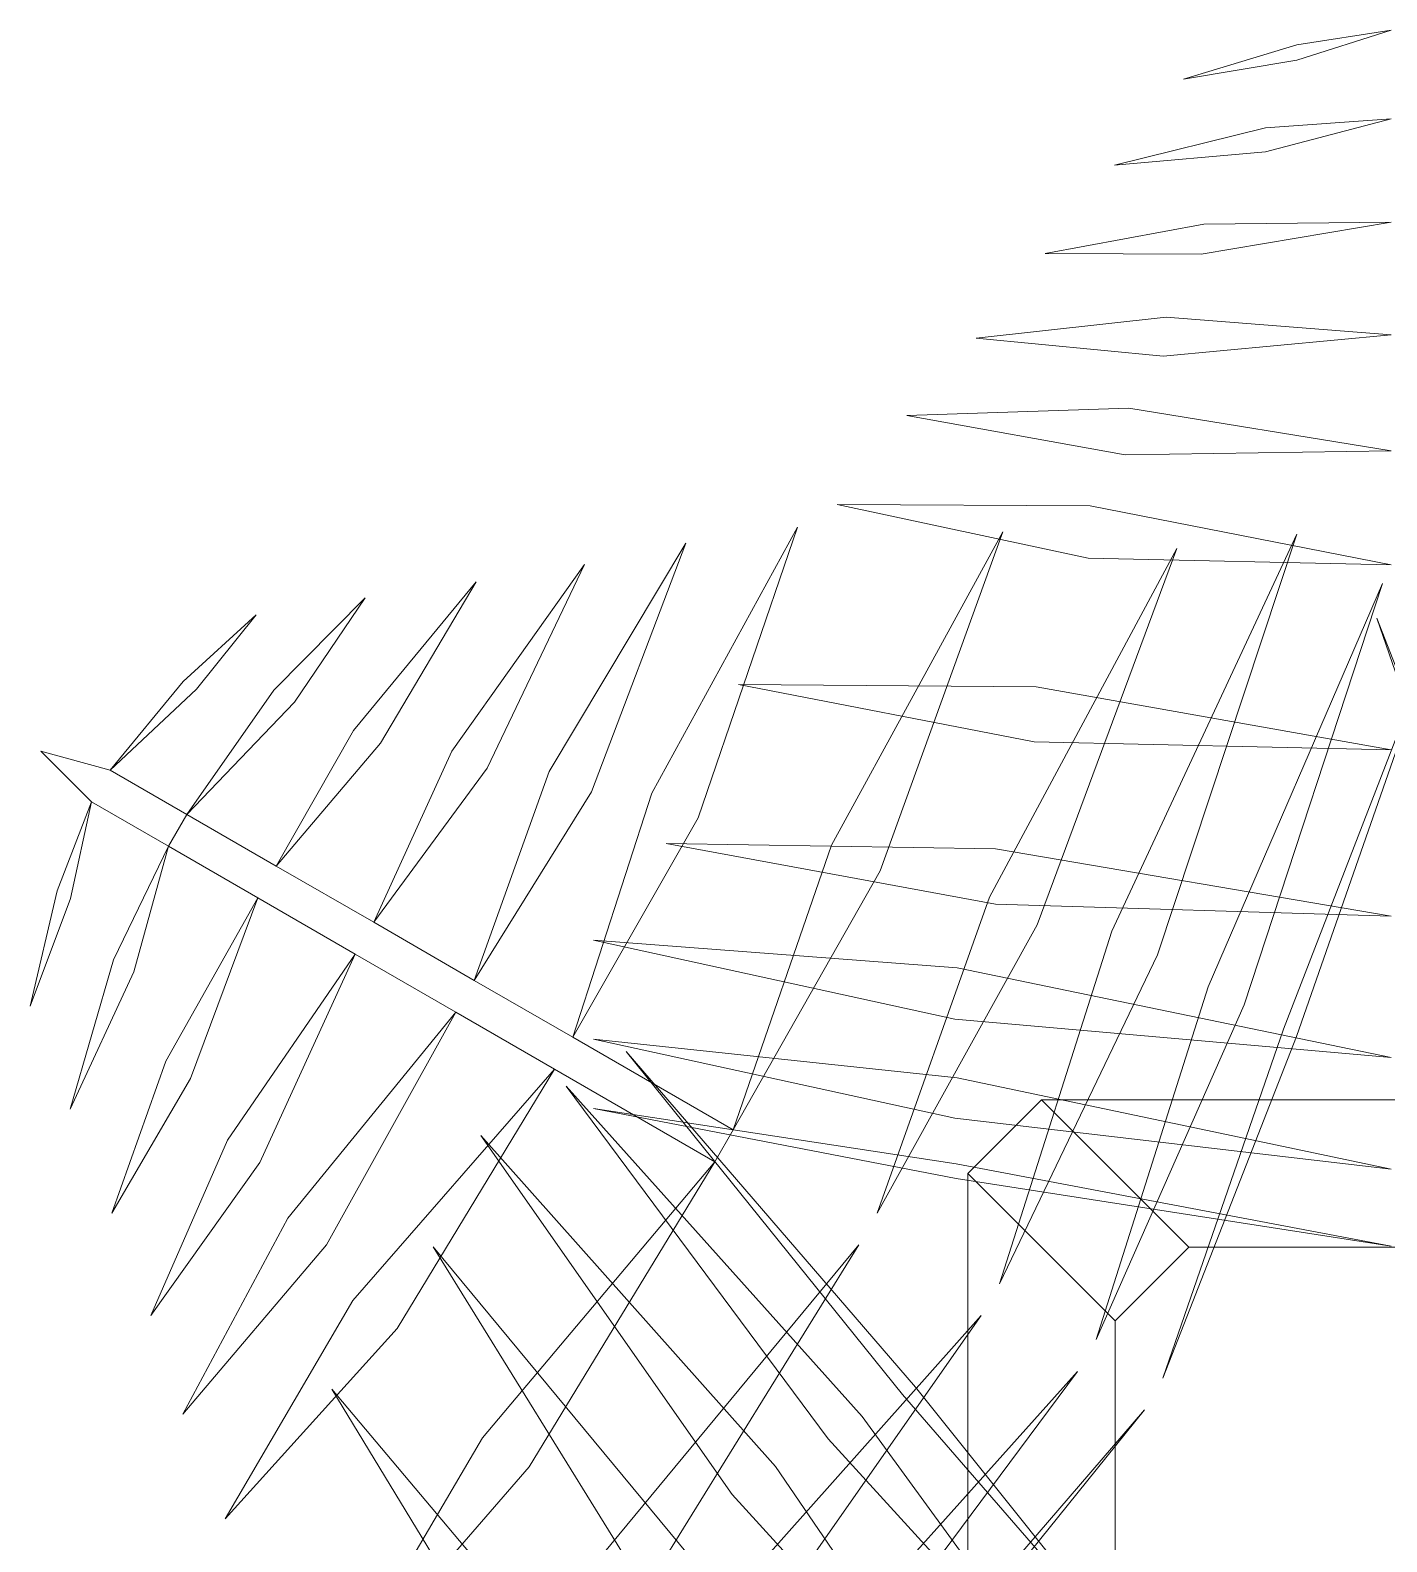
# Model space of a CAD drawing. Extents: x -188 to -80, y -94 to -51.
# Drawn here: x -156.8 to -138.38, y -72.08 to -51.56 of the extents above; entities that cross this region are included whole.
import ezdxf

# ---------------------------------------------------------------- set-up
doc = ezdxf.new("R2010")
doc.units = 0
doc.header["$LTSCALE"] = 96
doc.header["$MEASUREMENT"] = 0
for name, color, linetype, lineweight in [('A-FURN-MAIN-0', 96, 'Continuous', 5), ('A-FURN-MAIN-2', 13, 'Continuous', 5), ('A-FURN-MAIN-┴▒\xa0jAD-0', 55, 'Continuous', 5)]:
    doc.layers.add(name, color=color, linetype=linetype, lineweight=lineweight)

msp = doc.modelspace()

# ---------------------------------------------------------------- linework, layer by layer
at = {"layer": 'A-FURN-MAIN-0'}
for points in [[(-139.601, -51.756, 21.823), (-141.139, -52.222, 21.485), (-139.601, -51.964, 22), (-138.32, -51.558, 22.267)], [(-138.32, -51.558, 22.267), (-139.601, -51.964, 22), (-141.139, -52.222, 21.485), (-139.601, -51.756, 21.823)], [(-139.601, -51.756, 21.823), (-141.139, -52.222, 21.485), (-139.601, -51.964, 22), (-138.32, -51.558, 22.267)], [(-138.32, -51.558, 22.267), (-139.601, -51.964, 22), (-141.139, -52.222, 21.485), (-139.601, -51.756, 21.823)], [(-140.029, -52.885, 22.653), (-142.079, -53.389, 22.074), (-140.029, -53.208, 22.82), (-138.32, -52.761, 23.289)], [(-138.32, -52.761, 23.289), (-140.029, -53.208, 22.82), (-142.079, -53.389, 22.074), (-140.029, -52.885, 22.653)], [(-140.029, -52.885, 22.653), (-142.079, -53.389, 22.074), (-140.029, -53.208, 22.82), (-138.32, -52.761, 23.289)], [(-138.32, -52.761, 23.289), (-140.029, -53.208, 22.82), (-142.079, -53.389, 22.074), (-140.029, -52.885, 22.653)], [(-140.9, -54.596, 23.213), (-138.32, -54.163, 24.015), (-140.865, -54.191, 23.01), (-143.019, -54.587, 22.358)], [(-143.019, -54.587, 22.358), (-140.865, -54.191, 23.01), (-138.32, -54.163, 24.015), (-140.9, -54.596, 23.213)], [(-140.9, -54.596, 23.213), (-138.32, -54.163, 24.015), (-140.865, -54.191, 23.01), (-143.019, -54.587, 22.358)], [(-143.019, -54.587, 22.358), (-140.865, -54.191, 23.01), (-138.32, -54.163, 24.015), (-140.9, -54.596, 23.213)], [(-141.416, -55.983, 23.351), (-138.32, -55.692, 24.406), (-141.374, -55.454, 23.223), (-143.958, -55.74, 22.355)], [(-143.958, -55.74, 22.355), (-141.374, -55.454, 23.223), (-138.32, -55.692, 24.406), (-141.416, -55.983, 23.351)], [(-141.416, -55.983, 23.351), (-138.32, -55.692, 24.406), (-141.374, -55.454, 23.223), (-143.958, -55.74, 22.355)], [(-143.958, -55.74, 22.355), (-141.374, -55.454, 23.223), (-138.32, -55.692, 24.406), (-141.416, -55.983, 23.351)], [(-141.932, -57.324, 23.168), (-138.32, -57.27, 24.444), (-141.883, -56.689, 23.161), (-144.898, -56.787, 22.099)], [(-144.898, -56.787, 22.099), (-141.883, -56.689, 23.161), (-138.32, -57.27, 24.444), (-141.932, -57.324, 23.168)], [(-141.932, -57.324, 23.168), (-138.32, -57.27, 24.444), (-141.883, -56.689, 23.161), (-144.898, -56.787, 22.099)], [(-144.898, -56.787, 22.099), (-141.883, -56.689, 23.161), (-138.32, -57.27, 24.444), (-141.932, -57.324, 23.168)], [(-142.437, -58.724, 22.635), (-138.32, -58.816, 24.125), (-142.41, -58.013, 22.784), (-145.843, -57.996, 21.53)], [(-145.843, -57.996, 21.53), (-142.41, -58.013, 22.784), (-138.32, -58.816, 24.125), (-142.437, -58.724, 22.635)], [(-142.437, -58.724, 22.635), (-138.32, -58.816, 24.125), (-142.41, -58.013, 22.784), (-145.843, -57.996, 21.53)], [(-145.843, -57.996, 21.53), (-142.41, -58.013, 22.784), (-138.32, -58.816, 24.125), (-142.437, -58.724, 22.635)], [(-147.73, -62.25, 22.871), (-146.381, -58.306, 21.53), (-148.36, -61.917, 23.02), (-149.432, -65.231, 24.125)], [(-149.432, -65.231, 24.125), (-148.36, -61.917, 23.02), (-146.381, -58.306, 21.53), (-147.73, -62.25, 22.871)], [(-147.73, -62.25, 22.871), (-146.381, -58.306, 21.53), (-148.36, -61.917, 23.02), (-149.432, -65.231, 24.125)], [(-149.432, -65.231, 24.125), (-148.36, -61.917, 23.02), (-146.381, -58.306, 21.53), (-147.73, -62.25, 22.871)], [(-145.26, -62.972, 22.276), (-143.593, -58.368, 21.739), (-145.921, -62.622, 22.606), (-147.256, -66.488, 23.026)], [(-147.256, -66.488, 23.026), (-145.921, -62.622, 22.606), (-143.593, -58.368, 21.739), (-145.26, -62.972, 22.276)], [(-145.26, -62.972, 22.276), (-143.593, -58.368, 21.739), (-145.921, -62.622, 22.606), (-147.256, -66.488, 23.026)], [(-147.256, -66.488, 23.026), (-145.921, -62.622, 22.606), (-143.593, -58.368, 21.739), (-145.26, -62.972, 22.276)], [(-141.493, -64.11, 18.673), (-139.601, -58.398, 18.456), (-142.113, -63.79, 19.389), (-143.638, -68.577, 19.51)], [(-143.638, -68.577, 19.51), (-142.113, -63.79, 19.389), (-139.601, -58.398, 18.456), (-141.493, -64.11, 18.673)], [(-141.493, -64.11, 18.673), (-139.601, -58.398, 18.456), (-142.113, -63.79, 19.389), (-143.638, -68.577, 19.51)], [(-143.638, -68.577, 19.51), (-142.113, -63.79, 19.389), (-139.601, -58.398, 18.456), (-141.493, -64.11, 18.673)], [(-149.179, -61.897, 23.381), (-147.9, -58.52, 22.099), (-149.753, -61.622, 23.374), (-150.771, -64.458, 24.444)], [(-150.771, -64.458, 24.444), (-149.753, -61.622, 23.374), (-147.9, -58.52, 22.099), (-149.179, -61.897, 23.381)], [(-149.179, -61.897, 23.381), (-147.9, -58.52, 22.099), (-149.753, -61.622, 23.374), (-150.771, -64.458, 24.444)], [(-150.771, -64.458, 24.444), (-149.753, -61.622, 23.374), (-147.9, -58.52, 22.099), (-149.179, -61.897, 23.381)], [(-143.126, -63.703, 20.56), (-141.23, -58.595, 20.039), (-143.775, -63.329, 21.077), (-145.301, -67.617, 21.468)], [(-145.301, -67.617, 21.468), (-143.775, -63.329, 21.077), (-141.23, -58.595, 20.039), (-143.126, -63.703, 20.56)], [(-143.126, -63.703, 20.56), (-141.23, -58.595, 20.039), (-143.775, -63.329, 21.077), (-145.301, -67.617, 21.468)], [(-145.301, -67.617, 21.468), (-143.775, -63.329, 21.077), (-141.23, -58.595, 20.039), (-143.126, -63.703, 20.56)], [(-150.598, -61.575, 23.538), (-149.276, -58.811, 22.355), (-151.076, -61.347, 23.41), (-152.137, -63.669, 24.406)], [(-152.137, -63.669, 24.406), (-151.076, -61.347, 23.41), (-149.276, -58.811, 22.355), (-150.598, -61.575, 23.538)], [(-150.598, -61.575, 23.538), (-149.276, -58.811, 22.355), (-151.076, -61.347, 23.41), (-152.137, -63.669, 24.406)], [(-152.137, -63.669, 24.406), (-151.076, -61.347, 23.41), (-149.276, -58.811, 22.355), (-150.598, -61.575, 23.538)], [(-152.043, -61.238, 23.363), (-150.745, -59.048, 22.358), (-152.411, -61.065, 23.16), (-153.462, -62.905, 24.015)], [(-153.462, -62.905, 24.015), (-152.411, -61.065, 23.16), (-150.745, -59.048, 22.358), (-152.043, -61.238, 23.363)], [(-152.043, -61.238, 23.363), (-150.745, -59.048, 22.358), (-152.411, -61.065, 23.16), (-153.462, -62.905, 24.015)], [(-153.462, -62.905, 24.015), (-152.411, -61.065, 23.16), (-150.745, -59.048, 22.358), (-152.043, -61.238, 23.363)], [(-140.315, -64.79, 16.472), (-138.44, -59.069, 16.491), (-140.807, -64.544, 17.307), (-142.328, -69.333, 17.222)], [(-142.328, -69.333, 17.222), (-140.807, -64.544, 17.307), (-138.44, -59.069, 16.491), (-140.315, -64.79, 16.472)], [(-140.315, -64.79, 16.472), (-138.44, -59.069, 16.491), (-140.807, -64.544, 17.307), (-142.328, -69.333, 17.222)], [(-142.328, -69.333, 17.222), (-140.807, -64.544, 17.307), (-138.44, -59.069, 16.491), (-140.315, -64.79, 16.472)], [(-153.494, -60.519, 22.543), (-154.676, -62.204, 23.289), (-153.214, -60.68, 22.71), (-152.252, -59.263, 22.074)], [(-152.252, -59.263, 22.074), (-153.214, -60.68, 22.71), (-154.676, -62.204, 23.289), (-153.494, -60.519, 22.543)], [(-153.494, -60.519, 22.543), (-154.676, -62.204, 23.289), (-153.214, -60.68, 22.71), (-152.252, -59.263, 22.074)], [(-152.252, -59.263, 22.074), (-153.214, -60.68, 22.71), (-154.676, -62.204, 23.289), (-153.494, -60.519, 22.543)], [(-154.725, -60.4, 21.752), (-155.718, -61.602, 22.267), (-154.545, -60.504, 21.929), (-153.733, -59.493, 21.485)], [(-153.733, -59.493, 21.485), (-154.545, -60.504, 21.929), (-155.718, -61.602, 22.267), (-154.725, -60.4, 21.752)], [(-154.725, -60.4, 21.752), (-155.718, -61.602, 22.267), (-154.545, -60.504, 21.929), (-153.733, -59.493, 21.485)], [(-153.733, -59.493, 21.485), (-154.545, -60.504, 21.929), (-155.718, -61.602, 22.267), (-154.725, -60.4, 21.752)], [(-139.608, -65.218, 14.024), (-137.624, -59.54, 14.306), (-139.781, -65.118, 15.004), (-141.419, -69.857, 14.687)], [(-141.419, -69.857, 14.687), (-139.781, -65.118, 15.004), (-137.624, -59.54, 14.306), (-139.608, -65.218, 14.024)], [(-139.608, -65.218, 14.024), (-137.624, -59.54, 14.306), (-139.781, -65.118, 15.004), (-141.419, -69.857, 14.687)], [(-141.419, -69.857, 14.687), (-139.781, -65.118, 15.004), (-137.624, -59.54, 14.306), (-139.608, -65.218, 14.024)], [(-136.877, -64.28, 13.989), (-134.721, -69.857, 14.687), (-136.704, -64.18, 14.969), (-138.516, -59.54, 14.306)], [(-138.516, -59.54, 14.306), (-136.704, -64.18, 14.969), (-134.721, -69.857, 14.687), (-136.877, -64.28, 13.989)], [(-136.877, -64.28, 13.989), (-134.721, -69.857, 14.687), (-136.704, -64.18, 14.969), (-138.516, -59.54, 14.306)], [(-138.516, -59.54, 14.306), (-136.704, -64.18, 14.969), (-134.721, -69.857, 14.687), (-136.877, -64.28, 13.989)], [(-143.168, -61.219, 22.159), (-138.32, -61.329, 23.026), (-143.141, -60.471, 22.489), (-147.183, -60.441, 21.739)], [(-147.183, -60.441, 21.739), (-143.141, -60.471, 22.489), (-138.32, -61.329, 23.026), (-143.168, -61.219, 22.159)], [(-143.168, -61.219, 22.159), (-138.32, -61.329, 23.026), (-143.141, -60.471, 22.489), (-147.183, -60.441, 21.739)], [(-147.183, -60.441, 21.739), (-143.141, -60.471, 22.489), (-138.32, -61.329, 23.026), (-143.168, -61.219, 22.159)], [(-156.437, -63.244, 21.823), (-156.802, -64.809, 21.485), (-156.257, -63.348, 22), (-155.968, -62.035, 22.267)], [(-155.968, -62.035, 22.267), (-156.257, -63.348, 22), (-156.802, -64.809, 21.485), (-156.437, -63.244, 21.823)], [(-156.437, -63.244, 21.823), (-156.802, -64.809, 21.485), (-156.257, -63.348, 22), (-155.968, -62.035, 22.267)], [(-155.968, -62.035, 22.267), (-156.257, -63.348, 22), (-156.802, -64.809, 21.485), (-156.437, -63.244, 21.823)], [(-155.673, -64.178, 22.653), (-156.261, -66.206, 22.074), (-155.393, -64.34, 22.82), (-154.926, -62.637, 23.289)], [(-154.926, -62.637, 23.289), (-155.393, -64.34, 22.82), (-156.261, -66.206, 22.074), (-155.673, -64.178, 22.653)], [(-155.673, -64.178, 22.653), (-156.261, -66.206, 22.074), (-155.393, -64.34, 22.82), (-154.926, -62.637, 23.289)], [(-154.926, -62.637, 23.289), (-155.393, -64.34, 22.82), (-156.261, -66.206, 22.074), (-155.673, -64.178, 22.653)], [(-143.692, -63.423, 20.43), (-138.32, -63.586, 21.468), (-143.692, -62.674, 20.947), (-148.168, -62.6, 20.039)], [(-148.168, -62.6, 20.039), (-143.692, -62.674, 20.947), (-138.32, -63.586, 21.468), (-143.692, -63.423, 20.43)], [(-143.692, -63.423, 20.43), (-138.32, -63.586, 21.468), (-143.692, -62.674, 20.947), (-148.168, -62.6, 20.039)], [(-148.168, -62.6, 20.039), (-143.692, -62.674, 20.947), (-138.32, -63.586, 21.468), (-143.692, -63.423, 20.43)], [(-154.626, -65.789, 23.213), (-153.712, -63.338, 24.015), (-154.96, -65.556, 23.01), (-155.694, -67.619, 22.358)], [(-155.694, -67.619, 22.358), (-154.96, -65.556, 23.01), (-153.712, -63.338, 24.015), (-154.626, -65.789, 23.213)], [(-154.626, -65.789, 23.213), (-153.712, -63.338, 24.015), (-154.96, -65.556, 23.01), (-155.694, -67.619, 22.358)], [(-155.694, -67.619, 22.358), (-154.96, -65.556, 23.01), (-153.712, -63.338, 24.015), (-154.626, -65.789, 23.213)], [(-144.245, -64.986, 18.577), (-138.32, -65.506, 19.51), (-144.212, -64.288, 19.293), (-149.153, -63.913, 18.456)], [(-149.153, -63.913, 18.456), (-144.212, -64.288, 19.293), (-138.32, -65.506, 19.51), (-144.245, -64.986, 18.577)], [(-144.245, -64.986, 18.577), (-138.32, -65.506, 19.51), (-144.212, -64.288, 19.293), (-149.153, -63.913, 18.456)], [(-149.153, -63.913, 18.456), (-144.212, -64.288, 19.293), (-138.32, -65.506, 19.51), (-144.245, -64.986, 18.577)], [(-153.684, -66.929, 23.351), (-152.387, -64.102, 24.406), (-154.121, -66.629, 23.223), (-155.164, -69.009, 22.355)], [(-155.164, -69.009, 22.355), (-154.121, -66.629, 23.223), (-152.387, -64.102, 24.406), (-153.684, -66.929, 23.351)], [(-153.684, -66.929, 23.351), (-152.387, -64.102, 24.406), (-154.121, -66.629, 23.223), (-155.164, -69.009, 22.355)], [(-155.164, -69.009, 22.355), (-154.121, -66.629, 23.223), (-152.387, -64.102, 24.406), (-153.684, -66.929, 23.351)], [(-152.78, -68.047, 23.168), (-151.021, -64.891, 24.444), (-153.305, -67.687, 23.161), (-154.728, -70.346, 22.099)], [(-154.728, -70.346, 22.099), (-153.305, -67.687, 23.161), (-151.021, -64.891, 24.444), (-152.78, -68.047, 23.168)], [(-152.78, -68.047, 23.168), (-151.021, -64.891, 24.444), (-153.305, -67.687, 23.161), (-154.728, -70.346, 22.099)], [(-154.728, -70.346, 22.099), (-153.305, -67.687, 23.161), (-151.021, -64.891, 24.444), (-152.78, -68.047, 23.168)], [(-144.245, -66.33, 16.405), (-138.32, -67.019, 17.222), (-144.212, -65.782, 17.241), (-149.153, -65.254, 16.491)], [(-149.153, -65.254, 16.491), (-144.212, -65.782, 17.241), (-138.32, -67.019, 17.222), (-144.245, -66.33, 16.405)], [(-144.245, -66.33, 16.405), (-138.32, -67.019, 17.222), (-144.212, -65.782, 17.241), (-149.153, -65.254, 16.491)], [(-149.153, -65.254, 16.491), (-144.212, -65.782, 17.241), (-138.32, -67.019, 17.222), (-144.245, -66.33, 16.405)], [(-144.782, -69.98, 14.024), (-148.707, -65.424, 14.306), (-144.955, -70.08, 15.004), (-141.669, -73.869, 14.687)], [(-141.669, -73.869, 14.687), (-144.955, -70.08, 15.004), (-148.707, -65.424, 14.306), (-144.782, -69.98, 14.024)], [(-144.782, -69.98, 14.024), (-148.707, -65.424, 14.306), (-144.955, -70.08, 15.004), (-141.669, -73.869, 14.687)], [(-141.669, -73.869, 14.687), (-144.955, -70.08, 15.004), (-148.707, -65.424, 14.306), (-144.782, -69.98, 14.024)], [(-151.82, -69.184, 22.635), (-149.682, -65.664, 24.125), (-152.422, -68.805, 22.784), (-154.154, -71.769, 21.53)], [(-154.154, -71.769, 21.53), (-152.422, -68.805, 22.784), (-149.682, -65.664, 24.125), (-151.82, -69.184, 22.635)], [(-151.82, -69.184, 22.635), (-149.682, -65.664, 24.125), (-152.422, -68.805, 22.784), (-154.154, -71.769, 21.53)], [(-154.154, -71.769, 21.53), (-152.422, -68.805, 22.784), (-149.682, -65.664, 24.125), (-151.82, -69.184, 22.635)], [(-145.506, -70.379, 16.472), (-149.523, -65.895, 16.491), (-145.964, -70.682, 17.307), (-142.578, -74.394, 17.222)], [(-142.578, -74.394, 17.222), (-145.964, -70.682, 17.307), (-149.523, -65.895, 16.491), (-145.506, -70.379, 16.472)], [(-145.506, -70.379, 16.472), (-149.523, -65.895, 16.491), (-145.964, -70.682, 17.307), (-142.578, -74.394, 17.222)], [(-142.578, -74.394, 17.222), (-145.964, -70.682, 17.307), (-149.523, -65.895, 16.491), (-145.506, -70.379, 16.472)], [(-144.229, -67.147, 13.989), (-138.32, -68.068, 14.687), (-144.229, -66.947, 14.969), (-149.153, -66.196, 14.306)], [(-149.153, -66.196, 14.306), (-144.229, -66.947, 14.969), (-138.32, -68.068, 14.687), (-144.229, -67.147, 13.989)], [(-144.229, -67.147, 13.989), (-138.32, -68.068, 14.687), (-144.229, -66.947, 14.969), (-149.153, -66.196, 14.306)], [(-149.153, -66.196, 14.306), (-144.229, -66.947, 14.969), (-138.32, -68.068, 14.687), (-144.229, -67.147, 13.989)], [(-146.683, -71.059, 18.673), (-150.684, -66.565, 18.456), (-147.271, -71.437, 19.389), (-143.888, -75.15, 19.51)], [(-143.888, -75.15, 19.51), (-147.271, -71.437, 19.389), (-150.684, -66.565, 18.456), (-146.683, -71.059, 18.673)], [(-146.683, -71.059, 18.673), (-150.684, -66.565, 18.456), (-147.271, -71.437, 19.389), (-143.888, -75.15, 19.51)], [(-143.888, -75.15, 19.51), (-147.271, -71.437, 19.389), (-150.684, -66.565, 18.456), (-146.683, -71.059, 18.673)], [(-150.025, -71.064, 22.159), (-147.506, -66.921, 23.026), (-150.659, -70.667, 22.489), (-152.706, -74.153, 21.739)], [(-152.706, -74.153, 21.739), (-150.659, -70.667, 22.489), (-147.506, -66.921, 23.026), (-150.025, -71.064, 22.159)], [(-150.025, -71.064, 22.159), (-147.506, -66.921, 23.026), (-150.659, -70.667, 22.489), (-152.706, -74.153, 21.739)], [(-152.706, -74.153, 21.739), (-150.659, -70.667, 22.489), (-147.506, -66.921, 23.026), (-150.025, -71.064, 22.159)], [(-148.378, -72.62, 20.43), (-145.551, -68.05, 21.468), (-149.026, -72.246, 20.947), (-151.329, -76.085, 20.039)], [(-151.329, -76.085, 20.039), (-149.026, -72.246, 20.947), (-145.551, -68.05, 21.468), (-148.378, -72.62, 20.43)], [(-148.378, -72.62, 20.43), (-145.551, -68.05, 21.468), (-149.026, -72.246, 20.947), (-151.329, -76.085, 20.039)], [(-151.329, -76.085, 20.039), (-149.026, -72.246, 20.947), (-145.551, -68.05, 21.468), (-148.378, -72.62, 20.43)], [(-147.853, -72.27, 20.56), (-151.329, -68.074, 20.039), (-148.501, -72.645, 21.077), (-145.551, -76.11, 21.468)], [(-145.551, -76.11, 21.468), (-148.501, -72.645, 21.077), (-151.329, -68.074, 20.039), (-147.853, -72.27, 20.56)], [(-147.853, -72.27, 20.56), (-151.329, -68.074, 20.039), (-148.501, -72.645, 21.077), (-145.551, -76.11, 21.468)], [(-145.551, -76.11, 21.468), (-148.501, -72.645, 21.077), (-151.329, -68.074, 20.039), (-147.853, -72.27, 20.56)], [(-147.301, -73.881, 18.577), (-143.888, -69.01, 19.51), (-147.889, -73.504, 19.293), (-150.684, -77.594, 18.456)], [(-150.684, -77.594, 18.456), (-147.889, -73.504, 19.293), (-143.888, -69.01, 19.51), (-147.301, -73.881, 18.577)], [(-147.301, -73.881, 18.577), (-143.888, -69.01, 19.51), (-147.889, -73.504, 19.293), (-150.684, -77.594, 18.456)], [(-150.684, -77.594, 18.456), (-147.889, -73.504, 19.293), (-143.888, -69.01, 19.51), (-147.301, -73.881, 18.577)], [(-146.137, -74.553, 16.405), (-142.578, -69.766, 17.222), (-146.596, -74.25, 17.241), (-149.523, -78.265, 16.491)], [(-149.523, -78.265, 16.491), (-146.596, -74.25, 17.241), (-142.578, -69.766, 17.222), (-146.137, -74.553, 16.405)], [(-146.137, -74.553, 16.405), (-142.578, -69.766, 17.222), (-146.596, -74.25, 17.241), (-149.523, -78.265, 16.491)], [(-149.523, -78.265, 16.491), (-146.596, -74.25, 17.241), (-142.578, -69.766, 17.222), (-146.137, -74.553, 16.405)], [(-149.552, -73.753, 22.276), (-152.706, -70.007, 21.739), (-150.187, -74.15, 22.606), (-147.506, -77.239, 23.026)], [(-147.506, -77.239, 23.026), (-150.187, -74.15, 22.606), (-152.706, -70.007, 21.739), (-149.552, -73.753, 22.276)], [(-149.552, -73.753, 22.276), (-152.706, -70.007, 21.739), (-150.187, -74.15, 22.606), (-147.506, -77.239, 23.026)], [(-147.506, -77.239, 23.026), (-150.187, -74.15, 22.606), (-152.706, -70.007, 21.739), (-149.552, -73.753, 22.276)], [(-145.422, -74.947, 13.989), (-141.669, -70.29, 14.687), (-145.595, -74.847, 14.969), (-148.707, -78.736, 14.306)], [(-148.707, -78.736, 14.306), (-145.595, -74.847, 14.969), (-141.669, -70.29, 14.687), (-145.422, -74.947, 13.989)], [(-145.422, -74.947, 13.989), (-141.669, -70.29, 14.687), (-145.595, -74.847, 14.969), (-148.707, -78.736, 14.306)], [(-148.707, -78.736, 14.306), (-145.595, -74.847, 14.969), (-141.669, -70.29, 14.687), (-145.422, -74.947, 13.989)]]:
    msp.add_3dface(points, dxfattribs=at)
at = {"layer": 'A-FURN-MAIN-2'}
for points in [[(-142.07, -69.08), (-141.07, -68.08), (-143.07, -66.08, 12), (-144.07, -67.08, 12)], [(-142.07, -69.08), (-141.07, -68.08), (-143.07, -66.08, 12), (-144.07, -67.08, 12)], [(-135.07, -68.08), (-133.07, -66.08, 12), (-143.07, -66.08, 12), (-141.07, -68.08)], [(-135.07, -68.08), (-133.07, -66.08, 12), (-143.07, -66.08, 12), (-141.07, -68.08)], [(-142.07, -75.08), (-142.07, -69.08), (-144.07, -67.08, 12), (-144.07, -77.08, 12)], [(-142.07, -75.08), (-142.07, -69.08), (-144.07, -67.08, 12), (-144.07, -77.08, 12)]]:
    msp.add_3dface(points, dxfattribs=at)
for points, invisible_edges in [([(-141.07, -68.08), (-142.07, -69.08), (-144.07, -67.08, 12), (-143.07, -66.08, 12)], 10), ([(-143.07, -66.08, 12), (-143.07, -78.08, 12), (-144.07, -77.08, 12), (-144.07, -67.08, 12)], 1), ([(-141.07, -68.08), (-142.07, -69.08), (-144.07, -67.08, 12), (-143.07, -66.08, 12)], 10), ([(-143.07, -66.08, 12), (-143.07, -78.08, 12), (-144.07, -77.08, 12), (-144.07, -67.08, 12)], 1), ([(-141.07, -68.08), (-143.07, -66.08, 12), (-133.07, -66.08, 12), (-135.07, -68.08)], 5), ([(-133.07, -66.08, 12), (-133.07, -78.08, 12), (-143.07, -78.08, 12), (-143.07, -66.08, 12)], 5), ([(-141.07, -68.08), (-143.07, -66.08, 12), (-133.07, -66.08, 12), (-135.07, -68.08)], 5), ([(-133.07, -66.08, 12), (-133.07, -78.08, 12), (-143.07, -78.08, 12), (-143.07, -66.08, 12)], 5), ([(-142.07, -75.08), (-144.07, -77.08, 12), (-144.07, -67.08, 12), (-142.07, -69.08)], 4), ([(-142.07, -75.08), (-144.07, -77.08, 12), (-144.07, -67.08, 12), (-142.07, -69.08)], 4)]:
    msp.add_3dface(points, dxfattribs=dict(at, invisible_edges=invisible_edges))
at = {"layer": 'A-FURN-MAIN-┴▒\xa0jAD-0'}
for points, invisible_edges in [([(-156.659, -61.348, 21), (-155.718, -61.602, 22.267), (-155.968, -62.035, 22.267)], 10), ([(-156.659, -61.348, 21), (-155.968, -62.035, 22.267), (-155.718, -61.602, 22.267)], 10), ([(-156.659, -61.348, 21), (-155.718, -61.602, 22.267), (-155.968, -62.035, 22.267)], 10), ([(-156.659, -61.348, 21), (-155.968, -62.035, 22.267), (-155.718, -61.602, 22.267)], 10), ([(-155.968, -62.035, 22.267), (-155.718, -61.602, 22.267), (-154.676, -62.204, 23.289), (-154.926, -62.637, 23.289)], 1), ([(-155.968, -62.035, 22.267), (-154.926, -62.637, 23.289), (-154.676, -62.204, 23.289), (-155.718, -61.602, 22.267)], 8), ([(-155.968, -62.035, 22.267), (-155.718, -61.602, 22.267), (-154.676, -62.204, 23.289), (-154.926, -62.637, 23.289)], 1), ([(-155.968, -62.035, 22.267), (-154.926, -62.637, 23.289), (-154.676, -62.204, 23.289), (-155.718, -61.602, 22.267)], 8), ([(-154.926, -62.637, 23.289), (-154.676, -62.204, 23.289), (-153.462, -62.905, 24.015), (-153.712, -63.338, 24.015)], 4), ([(-154.926, -62.637, 23.289), (-153.712, -63.338, 24.015), (-153.462, -62.905, 24.015), (-154.676, -62.204, 23.289)], 2), ([(-154.926, -62.637, 23.289), (-154.676, -62.204, 23.289), (-153.462, -62.905, 24.015), (-153.712, -63.338, 24.015)], 4), ([(-154.926, -62.637, 23.289), (-153.712, -63.338, 24.015), (-153.462, -62.905, 24.015), (-154.676, -62.204, 23.289)], 2), ([(-153.712, -63.338, 24.015), (-153.462, -62.905, 24.015), (-152.137, -63.669, 24.406), (-152.387, -64.102, 24.406)], 5), ([(-153.712, -63.338, 24.015), (-152.387, -64.102, 24.406), (-152.137, -63.669, 24.406), (-153.462, -62.905, 24.015)], 10), ([(-153.712, -63.338, 24.015), (-153.462, -62.905, 24.015), (-152.137, -63.669, 24.406), (-152.387, -64.102, 24.406)], 5), ([(-153.712, -63.338, 24.015), (-152.387, -64.102, 24.406), (-152.137, -63.669, 24.406), (-153.462, -62.905, 24.015)], 10), ([(-152.387, -64.102, 24.406), (-152.137, -63.669, 24.406), (-150.771, -64.458, 24.444), (-151.021, -64.891, 24.444)], 5), ([(-152.387, -64.102, 24.406), (-151.021, -64.891, 24.444), (-150.771, -64.458, 24.444), (-152.137, -63.669, 24.406)], 10), ([(-152.387, -64.102, 24.406), (-152.137, -63.669, 24.406), (-150.771, -64.458, 24.444), (-151.021, -64.891, 24.444)], 5), ([(-152.387, -64.102, 24.406), (-151.021, -64.891, 24.444), (-150.771, -64.458, 24.444), (-152.137, -63.669, 24.406)], 10), ([(-151.021, -64.891, 24.444), (-150.771, -64.458, 24.444), (-149.432, -65.231, 24.125), (-149.682, -65.664, 24.125)], 5), ([(-151.021, -64.891, 24.444), (-149.682, -65.664, 24.125), (-149.432, -65.231, 24.125), (-150.771, -64.458, 24.444)], 10), ([(-151.021, -64.891, 24.444), (-150.771, -64.458, 24.444), (-149.432, -65.231, 24.125), (-149.682, -65.664, 24.125)], 5), ([(-151.021, -64.891, 24.444), (-149.682, -65.664, 24.125), (-149.432, -65.231, 24.125), (-150.771, -64.458, 24.444)], 10), ([(-147.256, -66.488, 23.026), (-147.506, -66.921, 23.026), (-149.682, -65.664, 24.125), (-149.432, -65.231, 24.125)], 5), ([(-149.682, -65.664, 24.125), (-147.506, -66.921, 23.026), (-147.256, -66.488, 23.026), (-149.432, -65.231, 24.125)], 8), ([(-147.256, -66.488, 23.026), (-147.506, -66.921, 23.026), (-149.682, -65.664, 24.125), (-149.432, -65.231, 24.125)], 5), ([(-149.682, -65.664, 24.125), (-147.506, -66.921, 23.026), (-147.256, -66.488, 23.026), (-149.432, -65.231, 24.125)], 8), ([(-145.301, -67.617, 21.468), (-145.551, -68.05, 21.468), (-147.506, -66.921, 23.026), (-147.256, -66.488, 23.026)], 15), ([(-145.301, -67.617, 21.468), (-145.551, -68.05, 21.468), (-147.506, -66.921, 23.026), (-147.256, -66.488, 23.026)], 11), ([(-145.301, -67.617, 21.468), (-145.551, -68.05, 21.468), (-147.506, -66.921, 23.026), (-147.256, -66.488, 23.026)], 15), ([(-145.301, -67.617, 21.468), (-145.551, -68.05, 21.468), (-147.506, -66.921, 23.026), (-147.256, -66.488, 23.026)], 11), ([(-143.638, -68.577, 19.51), (-143.888, -69.01, 19.51), (-145.551, -68.05, 21.468), (-145.301, -67.617, 21.468)], 15), ([(-143.638, -68.577, 19.51), (-143.888, -69.01, 19.51), (-145.551, -68.05, 21.468), (-145.301, -67.617, 21.468)], 15), ([(-143.638, -68.577, 19.51), (-143.888, -69.01, 19.51), (-145.551, -68.05, 21.468), (-145.301, -67.617, 21.468)], 15), ([(-143.638, -68.577, 19.51), (-143.888, -69.01, 19.51), (-145.551, -68.05, 21.468), (-145.301, -67.617, 21.468)], 15), ([(-142.328, -69.333, 17.222), (-142.578, -69.766, 17.222), (-143.888, -69.01, 19.51), (-143.638, -68.577, 19.51)], 15), ([(-142.328, -69.333, 17.222), (-142.578, -69.766, 17.222), (-143.888, -69.01, 19.51), (-143.638, -68.577, 19.51)], 15), ([(-142.328, -69.333, 17.222), (-142.578, -69.766, 17.222), (-143.888, -69.01, 19.51), (-143.638, -68.577, 19.51)], 15), ([(-142.328, -69.333, 17.222), (-142.578, -69.766, 17.222), (-143.888, -69.01, 19.51), (-143.638, -68.577, 19.51)], 15), ([(-141.419, -69.857, 14.687), (-141.669, -70.29, 14.687), (-142.578, -69.766, 17.222), (-142.328, -69.333, 17.222)], 15), ([(-141.419, -69.857, 14.687), (-141.669, -70.29, 14.687), (-142.578, -69.766, 17.222), (-142.328, -69.333, 17.222)], 15), ([(-141.419, -69.857, 14.687), (-141.669, -70.29, 14.687), (-142.578, -69.766, 17.222), (-142.328, -69.333, 17.222)], 15), ([(-141.419, -69.857, 14.687), (-141.669, -70.29, 14.687), (-142.578, -69.766, 17.222), (-142.328, -69.333, 17.222)], 15), ([(-140.945, -70.131, 12), (-141.195, -70.564, 12), (-141.669, -70.29, 14.687), (-141.419, -69.857, 14.687)], 15), ([(-140.945, -70.131, 12), (-141.195, -70.564, 12), (-141.669, -70.29, 14.687), (-141.419, -69.857, 14.687)], 15), ([(-140.945, -70.131, 12), (-141.195, -70.564, 12), (-141.669, -70.29, 14.687), (-141.419, -69.857, 14.687)], 15), ([(-140.945, -70.131, 12), (-141.195, -70.564, 12), (-141.669, -70.29, 14.687), (-141.419, -69.857, 14.687)], 15)]:
    msp.add_3dface(points, dxfattribs=dict(at, invisible_edges=invisible_edges))

doc.saveas('drawing.dxf')
